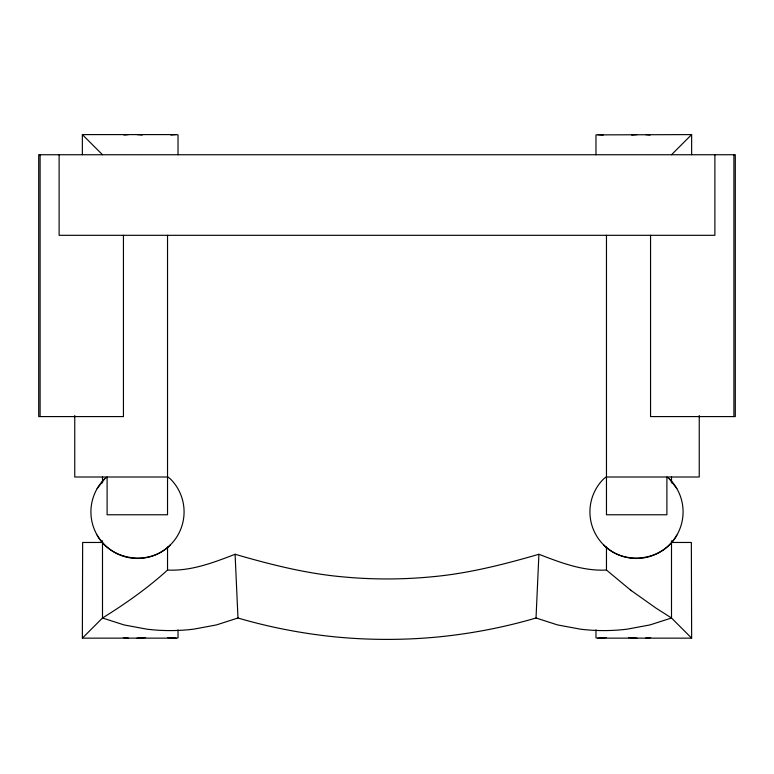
<?xml version="1.0" encoding="UTF-8"?>
<svg xmlns="http://www.w3.org/2000/svg" width="774" height="774" viewBox="0 0 774 774"><rect width="100%" height="100%" fill="white"/><g stroke="black" fill="none" stroke-linecap="round" stroke-linejoin="round"><path stroke-width="1.16" d="M178.03 629.862L178.03 637.853L176.153 638.144L82.363 638.144L102.497 618L124.053 624.928L146.837 629.165A192.919 192.919 0 0 0 193.645 629.165L216.42 624.928L237.976 618C270.039 627.424 302.982 633.703 336.235 636.992A537.021 537.021 0 0 0 437.765 636.992C471.018 633.703 503.951 627.424 536.024 618L538.907 554.271C560.473 562.601 582.909 571.26 606.468 570.051L630.655 590.156L655.762 607.958L671.503 618L691.637 638.144L691.356 542.468L671.503 542.468M82.363 638.144L82.644 542.468L102.497 542.468M97.166 488.597L104.567 478.951L107.102 477.007L107.102 514.768L167.532 514.768L167.532 235.306M676.834 535.173C662.554 561.005 624.038 566.075 603.565 544.828A46.575 46.575 0 0 1 603.565 478.951L606.468 476.726M671.503 154.742L691.637 134.599L691.637 154.684M538.907 554.271C503.622 564.507 467.844 573.631 431.137 576.862A466.993 466.993 0 0 1 342.863 576.862C306.156 573.631 270.378 564.507 235.093 554.271C213.527 562.601 191.091 571.26 167.532 570.051C147.563 588.201 125.398 603.788 102.497 618L102.497 540.784M167.532 476.726L170.435 478.951A46.575 46.575 0 0 1 170.435 544.828C149.963 566.075 111.446 561.005 97.166 535.173M650.682 637.544L645.564 638.144L597.847 638.144L595.97 637.853L595.97 629.862M631.352 590.668L630.655 590.156M178.03 154.742L178.03 134.889L176.153 134.599L82.363 134.599L82.363 154.684M176.153 134.599L170.87 135.034M691.637 134.599L595.97 134.889L595.97 154.742M636.983 134.599L631.7 135.034M137.017 638.144L145.58 637.544M597.847 638.144L606.41 637.544M123.975 135.053L128.484 134.608M128.436 638.144L123.318 637.544M167.532 477.007L74.759 477.007L74.759 415.454M606.468 477.007L699.241 477.007L699.241 415.454M645.564 638.144L691.637 638.144M628.42 637.544L636.983 638.144M167.59 637.544L176.153 638.144M603.13 135.034L597.847 134.599M142.3 135.034L137.017 134.599M645.564 134.599L650.025 135.053M536.024 618L557.58 624.928L580.355 629.165A192.919 192.919 0 0 0 627.163 629.165L649.947 624.928L671.503 618L671.503 540.784M676.834 488.597L669.433 478.951L666.898 477.007L666.898 514.768L606.468 514.768L606.468 235.306M82.363 134.599L102.497 154.742M235.093 554.271L237.976 618M733.897 154.742L733.897 416.586M714.886 154.742L714.886 235.306L59.114 235.306L59.114 154.742M671.503 476.852L671.503 482.879M650.557 235.306L650.557 416.586L735.3 416.586L735.3 154.742L38.7 154.742L38.7 416.586L123.443 416.586L123.443 235.306M606.468 547.054L606.468 570.051M167.532 547.054L167.532 570.051M102.497 476.852L102.497 482.879M40.103 154.742L40.103 416.586M669.433 478.951A46.575 46.575 0 0 1 669.433 544.828A46.575 46.575 0 0 1 603.565 544.828M170.435 544.828A46.575 46.575 0 0 1 104.567 544.828A46.575 46.575 0 0 1 104.567 478.951"/></g></svg>
